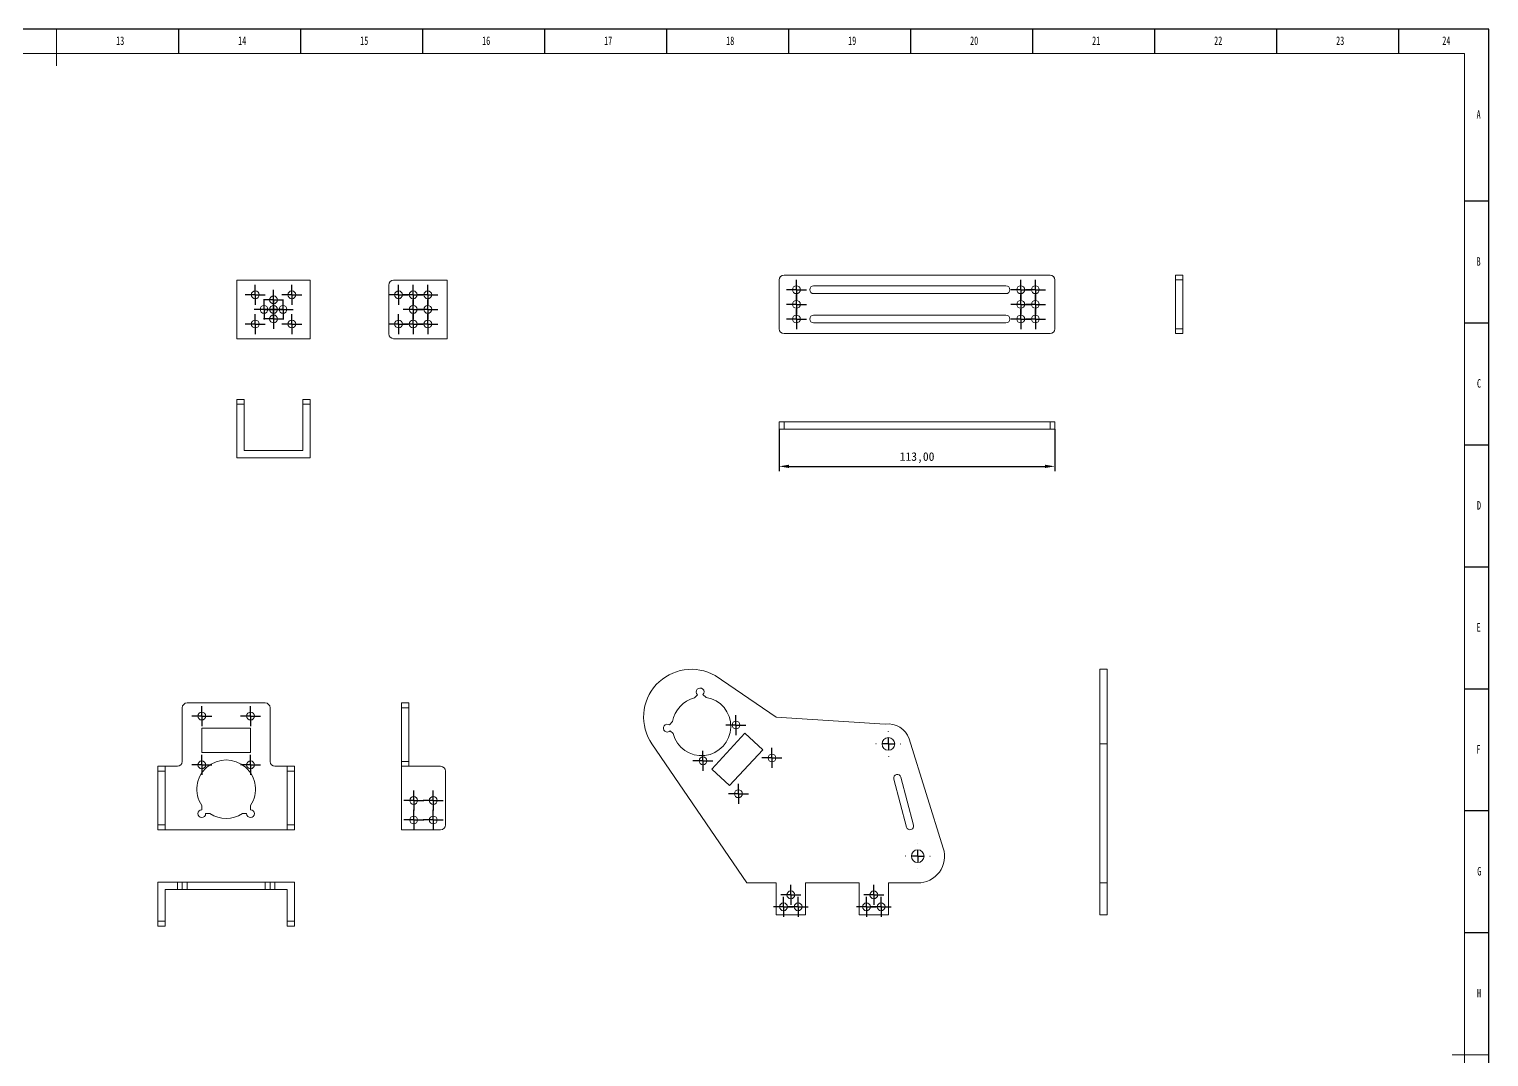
# Model space of a CAD drawing. Header units: millimetres. Extents: x 0 to 1189, y 0 to 841.
# Drawn here: x 591 to 1189, y 420 to 841 of the extents above; entities that cross this region are included whole.
import ezdxf

# ---------------------------------------------------------------- set-up
doc = ezdxf.new("R2010")
doc.units = ezdxf.units.MM
doc.header["$PDSIZE"] = -1
doc.layers.add('10', color=7, linetype='Continuous')
doc.layers.add('5', color=7, linetype='Continuous')
doc.styles.add('SLDTEXTSTYLE5', font='TXT', dxfattribs={"width": 0.7})
doc.dimstyles.new('ISO-25', dxfattribs={"dimtxt": 2.5, "dimasz": 2.5, "dimexe": 1.25, "dimexo": 0.625, "dimtad": 1, "dimtxsty": 'Standard', "dimcen": 2.5, "dimadec": 0, "dimazin": 0, "dimtfac": 1, "dimtmove": 0, "dimatfit": 3, "dimfxl": 1, "dimarcsym": 0})

# ---------------------------------------------------------------- blocks, each defined once
blk = doc.blocks.new('SW_CENTERMARKSYMBOL_22')
at = {"layer": '10', "color": 0}
for p, q in [((-2.5, 0), (-4.1, 0)), ((0, 0), (-2.5, 0)), ((0, 2.5), (0, 4.1)), ((0, 0), (0, 2.5)), ((0, 0), (0, -2.5)), ((0, 0), (2.5, 0)), ((2.5, 0), (4.1, 0)), ((0, -2.5), (0, -4.1))]:
    blk.add_line(p, q, dxfattribs=at)
blk = doc.blocks.new('SW_CENTERMARKSYMBOL_23')
at = {"layer": '10', "color": 0}
for p, q in [((-2.5, 0), (-4.1, 0)), ((0, 0), (-2.5, 0)), ((0, 2.5), (0, 4.1)), ((0, 0), (0, 2.5)), ((0, 0), (0, -2.5)), ((0, 0), (2.5, 0)), ((2.5, 0), (4.1, 0)), ((0, -2.5), (0, -4.1))]:
    blk.add_line(p, q, dxfattribs=at)
blk = doc.blocks.new('SW_CENTERMARKSYMBOL_24')
at = {"layer": '10', "color": 0}
for p, q in [((-2.5, 0), (-4.1, 0)), ((0, 0), (-2.5, 0)), ((0, 2.5), (0, 4.1)), ((0, 0), (0, 2.5)), ((0, 0), (0, -2.5)), ((0, 0), (2.5, 0)), ((2.5, 0), (4.1, 0)), ((0, -2.5), (0, -4.1))]:
    blk.add_line(p, q, dxfattribs=at)
blk = doc.blocks.new('SW_CENTERMARKSYMBOL_25')
at = {"layer": '10', "color": 0}
for p, q in [((-2.5, 0), (-4.1, 0)), ((0, 0), (-2.5, 0)), ((0, 2.5), (0, 4.1)), ((0, 0), (0, 2.5)), ((0, 0), (0, -2.5)), ((0, 0), (2.5, 0)), ((2.5, 0), (4.1, 0)), ((0, -2.5), (0, -4.1))]:
    blk.add_line(p, q, dxfattribs=at)
blk = doc.blocks.new('SW_CENTERMARKSYMBOL_26')
at = {"layer": '10', "color": 0}
for p, q in [((-2.5, 0), (-4.1, 0)), ((0, 0), (-2.5, 0)), ((0, 2.5), (0, 4.1)), ((0, 0), (0, 2.5)), ((0, 0), (0, -2.5)), ((0, 0), (2.5, 0)), ((2.5, 0), (4.1, 0)), ((0, -2.5), (0, -4.1))]:
    blk.add_line(p, q, dxfattribs=at)
blk = doc.blocks.new('SW_CENTERMARKSYMBOL_27')
at = {"layer": '10', "color": 0}
for p, q in [((-2.5, 0), (-4.1, 0)), ((0, 0), (-2.5, 0)), ((0, 2.5), (0, 4.1)), ((0, 0), (0, 2.5)), ((0, 0), (0, -2.5)), ((0, 0), (2.5, 0)), ((2.5, 0), (4.1, 0)), ((0, -2.5), (0, -4.1))]:
    blk.add_line(p, q, dxfattribs=at)
blk = doc.blocks.new('SW_CENTERMARKSYMBOL_28')
at = {"layer": '10', "color": 0}
for p, q in [((-2.5, 0), (-4.1, 0)), ((0, 0), (-2.5, 0)), ((0, 2.5), (0, 4.1)), ((0, 0), (0, 2.5)), ((0, 0), (0, -2.5)), ((0, 0), (2.5, 0)), ((2.5, 0), (4.1, 0)), ((0, -2.5), (0, -4.1))]:
    blk.add_line(p, q, dxfattribs=at)
blk = doc.blocks.new('SW_CENTERMARKSYMBOL_29')
at = {"layer": '10', "color": 0}
for p, q in [((-2.5, 0), (-4.1, 0)), ((0, 0), (-2.5, 0)), ((0, 2.5), (0, 4.1)), ((0, 0), (0, 2.5)), ((0, 0), (0, -2.5)), ((0, 0), (2.5, 0)), ((2.5, 0), (4.1, 0)), ((0, -2.5), (0, -4.1))]:
    blk.add_line(p, q, dxfattribs=at)
blk = doc.blocks.new('SW_CENTERMARKSYMBOL_30')
at = {"layer": '10', "color": 0}
for p, q in [((-2.5, 0), (-4.1, 0)), ((0, 0), (-2.5, 0)), ((0, 2.5), (0, 4.1)), ((0, 0), (0, 2.5)), ((0, 0), (0, -2.5)), ((0, 0), (2.5, 0)), ((2.5, 0), (4.1, 0)), ((0, -2.5), (0, -4.1))]:
    blk.add_line(p, q, dxfattribs=at)
blk = doc.blocks.new('SW_CENTERMARKSYMBOL_31')
at = {"layer": '10', "color": 0}
for p, q in [((-2.5, 0), (-4.1, 0)), ((0, 0), (-2.5, 0)), ((0, 2.5), (0, 4.1)), ((0, 0), (0, 2.5)), ((0, 0), (0, -2.5)), ((0, 0), (2.5, 0)), ((2.5, 0), (4.1, 0)), ((0, -2.5), (0, -4.1))]:
    blk.add_line(p, q, dxfattribs=at)
blk = doc.blocks.new('SW_CENTERMARKSYMBOL_32')
at = {"layer": '10', "color": 0}
for p, q in [((-2.5, 0), (-4.1, 0)), ((0, 0), (-2.5, 0)), ((0, 2.5), (0, 4.1)), ((0, 0), (0, 2.5)), ((0, 0), (0, -2.5)), ((0, 0), (2.5, 0)), ((2.5, 0), (4.1, 0)), ((0, -2.5), (0, -4.1))]:
    blk.add_line(p, q, dxfattribs=at)
blk = doc.blocks.new('SW_CENTERMARKSYMBOL_33')
at = {"layer": '10', "color": 0}
for p, q in [((-2.5, 0), (-4.1, 0)), ((0, 0), (-2.5, 0)), ((0, 2.5), (0, 4.1)), ((0, 0), (0, 2.5)), ((0, 0), (0, -2.5)), ((0, 0), (2.5, 0)), ((2.5, 0), (4.1, 0)), ((0, -2.5), (0, -4.1))]:
    blk.add_line(p, q, dxfattribs=at)
blk = doc.blocks.new('SW_CENTERMARKSYMBOL_34')
at = {"layer": '10', "color": 0}
for p, q in [((-2.5, 0), (-4.1, 0)), ((0, 0), (-2.5, 0)), ((0, 2.5), (0, 4.1)), ((0, 0), (0, 2.5)), ((0, 0), (0, -2.5)), ((0, 0), (2.5, 0)), ((2.5, 0), (4.1, 0)), ((0, -2.5), (0, -4.1))]:
    blk.add_line(p, q, dxfattribs=at)
blk = doc.blocks.new('SW_CENTERMARKSYMBOL_35')
at = {"layer": '10', "color": 0}
for p, q in [((-2.5, 0), (-4.1, 0)), ((0, 0), (-2.5, 0)), ((0, 2.5), (0, 4.1)), ((0, 0), (0, 2.5)), ((0, 0), (0, -2.5)), ((0, 0), (2.5, 0)), ((2.5, 0), (4.1, 0)), ((0, -2.5), (0, -4.1))]:
    blk.add_line(p, q, dxfattribs=at)
blk = doc.blocks.new('SW_CENTERMARKSYMBOL_36')
at = {"layer": '10', "color": 0}
for p, q in [((-2.5, 0), (-4.1, 0)), ((0, 0), (-2.5, 0)), ((0, 2.5), (0, 4.1)), ((0, 0), (0, 2.5)), ((0, 0), (0, -2.5)), ((0, 0), (2.5, 0)), ((2.5, 0), (4.1, 0)), ((0, -2.5), (0, -4.1))]:
    blk.add_line(p, q, dxfattribs=at)
blk = doc.blocks.new('SW_CENTERMARKSYMBOL_37')
at = {"layer": '10', "color": 0}
for p, q in [((-2.5, 0), (-4.1, 0)), ((0, 0), (-2.5, 0)), ((0, 2.5), (0, 4.1)), ((0, 0), (0, 2.5)), ((0, 0), (0, -2.5)), ((0, 0), (2.5, 0)), ((2.5, 0), (4.1, 0)), ((0, -2.5), (0, -4.1))]:
    blk.add_line(p, q, dxfattribs=at)
blk = doc.blocks.new('SW_CENTERMARKSYMBOL_38')
at = {"layer": '10', "color": 0}
for p, q in [((-2.5, 0), (-4.1, 0)), ((0, 0), (-2.5, 0)), ((0, 2.5), (0, 4.1)), ((0, 0), (0, 2.5)), ((0, 0), (0, -2.5)), ((0, 0), (2.5, 0)), ((2.5, 0), (4.1, 0)), ((0, -2.5), (0, -4.1))]:
    blk.add_line(p, q, dxfattribs=at)
blk = doc.blocks.new('SW_CENTERMARKSYMBOL_39')
at = {"layer": '10', "color": 0}
for p, q in [((-2.5, 0), (-4.1, 0)), ((0, 0), (-2.5, 0)), ((0, 2.5), (0, 4.1)), ((0, 0), (0, 2.5)), ((0, 0), (0, -2.5)), ((0, 0), (2.5, 0)), ((2.5, 0), (4.1, 0)), ((0, -2.5), (0, -4.1))]:
    blk.add_line(p, q, dxfattribs=at)
blk = doc.blocks.new('SW_CENTERMARKSYMBOL_40')
at = {"layer": '10', "color": 0}
for p, q in [((-2.5, 0), (-4.1, 0)), ((0, 0), (-2.5, 0)), ((0, 2.5), (0, 4.1)), ((0, 0), (0, 2.5)), ((0, 0), (0, -2.5)), ((0, 0), (2.5, 0)), ((2.5, 0), (4.1, 0)), ((0, -2.5), (0, -4.1))]:
    blk.add_line(p, q, dxfattribs=at)
blk = doc.blocks.new('SW_CENTERMARKSYMBOL_41')
at = {"layer": '10', "color": 0}
for p, q in [((-2.5, 0), (-4.1, 0)), ((0, 0), (-2.5, 0)), ((0, 2.5), (0, 4.1)), ((0, 0), (0, 2.5)), ((0, 0), (0, -2.5)), ((0, 0), (2.5, 0)), ((2.5, 0), (4.1, 0)), ((0, -2.5), (0, -4.1))]:
    blk.add_line(p, q, dxfattribs=at)
blk = doc.blocks.new('SW_CENTERMARKSYMBOL_42')
at = {"layer": '10', "color": 0}
for p, q in [((-2.5, 0), (-4.1, 0)), ((0, 0), (-2.5, 0)), ((0, 2.5), (0, 4.1)), ((0, 0), (0, 2.5)), ((0, 0), (0, -2.5)), ((0, 0), (2.5, 0)), ((2.5, 0), (4.1, 0)), ((0, -2.5), (0, -4.1))]:
    blk.add_line(p, q, dxfattribs=at)
blk = doc.blocks.new('SW_CENTERMARKSYMBOL_43')
at = {"layer": '10', "color": 0}
for p, q in [((-2.5, 0), (-4.1, 0)), ((0, 0), (-2.5, 0)), ((0, 2.5), (0, 4.1)), ((0, 0), (0, 2.5)), ((0, 0), (0, -2.5)), ((0, 0), (2.5, 0)), ((2.5, 0), (4.1, 0)), ((0, -2.5), (0, -4.1))]:
    blk.add_line(p, q, dxfattribs=at)
blk = doc.blocks.new('SW_CENTERMARKSYMBOL_44')
at = {"layer": '10', "color": 0}
for p, q in [((-2.5, 0), (-4.1, 0)), ((0, 0), (-2.5, 0)), ((0, 2.5), (0, 4.1)), ((0, 0), (0, 2.5)), ((0, 0), (0, -2.5)), ((0, 0), (2.5, 0)), ((2.5, 0), (4.1, 0)), ((0, -2.5), (0, -4.1))]:
    blk.add_line(p, q, dxfattribs=at)
blk = doc.blocks.new('SW_CENTERMARKSYMBOL_45')
at = {"layer": '10', "color": 0}
for p, q in [((-2.5, 0), (-4.1, 0)), ((0, 0), (-2.5, 0)), ((0, 2.5), (0, 4.1)), ((0, 0), (0, 2.5)), ((0, 0), (0, -2.5)), ((0, 0), (2.5, 0)), ((2.5, 0), (4.1, 0)), ((0, -2.5), (0, -4.1))]:
    blk.add_line(p, q, dxfattribs=at)
blk = doc.blocks.new('SW_CENTERMARKSYMBOL_46')
at = {"layer": '10', "color": 0}
for p, q in [((-2.5, 0), (-4.1, 0)), ((0, 0), (-2.5, 0)), ((0, 2.5), (0, 4.1)), ((0, 0), (0, 2.5)), ((0, 0), (0, -2.5)), ((0, 0), (2.5, 0)), ((2.5, 0), (4.1, 0)), ((0, -2.5), (0, -4.1))]:
    blk.add_line(p, q, dxfattribs=at)
blk = doc.blocks.new('SW_CENTERMARKSYMBOL_47')
at = {"layer": '10', "color": 0}
for p, q in [((-2.5, 0), (-4.1, 0)), ((0, 0), (-2.5, 0)), ((0, 2.5), (0, 4.1)), ((0, 0), (0, 2.5)), ((0, 0), (0, -2.5)), ((0, 0), (2.5, 0)), ((2.5, 0), (4.1, 0)), ((0, -2.5), (0, -4.1))]:
    blk.add_line(p, q, dxfattribs=at)
blk = doc.blocks.new('SW_CENTERMARKSYMBOL_69')
at = {"layer": '10', "color": 0}
for p, q in [((-2.5, 0), (-4.1, 0)), ((0, 0), (-2.5, 0)), ((0, 2.5), (0, 4.1)), ((0, 0), (0, 2.5)), ((0, 0), (0, -2.5)), ((0, 0), (2.5, 0)), ((2.5, 0), (4.1, 0)), ((0, -2.5), (0, -4.1))]:
    blk.add_line(p, q, dxfattribs=at)
blk = doc.blocks.new('SW_CENTERMARKSYMBOL_70')
at = {"layer": '10', "color": 0}
for p, q in [((-2.5, 0), (-4.1, 0)), ((0, 0), (-2.5, 0)), ((0, 2.5), (0, 4.1)), ((0, 0), (0, 2.5)), ((0, 0), (0, -2.5)), ((0, 0), (2.5, 0)), ((2.5, 0), (4.1, 0)), ((0, -2.5), (0, -4.1))]:
    blk.add_line(p, q, dxfattribs=at)
blk = doc.blocks.new('SW_CENTERMARKSYMBOL_71')
at = {"layer": '10', "color": 0}
for p, q in [((-2.5, 0), (-4.1, 0)), ((0, 0), (-2.5, 0)), ((0, 2.5), (0, 4.1)), ((0, 0), (0, 2.5)), ((0, 0), (0, -2.5)), ((0, 0), (2.5, 0)), ((2.5, 0), (4.1, 0)), ((0, -2.5), (0, -4.1))]:
    blk.add_line(p, q, dxfattribs=at)
blk = doc.blocks.new('SW_CENTERMARKSYMBOL_72')
at = {"layer": '10', "color": 0}
for p, q in [((-2.5, 0), (-4.1, 0)), ((0, 0), (-2.5, 0)), ((0, 2.5), (0, 4.1)), ((0, 0), (0, 2.5)), ((0, 0), (0, -2.5)), ((0, 0), (2.5, 0)), ((2.5, 0), (4.1, 0)), ((0, -2.5), (0, -4.1))]:
    blk.add_line(p, q, dxfattribs=at)
blk = doc.blocks.new('SW_CENTERMARKSYMBOL_73')
at = {"layer": '10', "color": 0}
for p, q in [((-2.5, 0), (-4.1, 0)), ((0, 0), (-2.5, 0)), ((0, 2.5), (0, 4.1)), ((0, 0), (0, 2.5)), ((0, 0), (0, -2.5)), ((0, 0), (2.5, 0)), ((2.5, 0), (4.1, 0)), ((0, -2.5), (0, -4.1))]:
    blk.add_line(p, q, dxfattribs=at)
blk = doc.blocks.new('SW_CENTERMARKSYMBOL_74')
at = {"layer": '10', "color": 0}
for p, q in [((-2.5, 0), (-4.1, 0)), ((0, 0), (-2.5, 0)), ((0, 2.5), (0, 4.1)), ((0, 0), (0, 2.5)), ((0, 0), (0, -2.5)), ((0, 0), (2.5, 0)), ((2.5, 0), (4.1, 0)), ((0, -2.5), (0, -4.1))]:
    blk.add_line(p, q, dxfattribs=at)
blk = doc.blocks.new('SW_CENTERMARKSYMBOL_75')
at = {"layer": '10', "color": 0}
for p, q in [((-2.5, 0), (-4.1, 0)), ((0, 0), (-2.5, 0)), ((0, 2.5), (0, 4.1)), ((0, 0), (0, 2.5)), ((0, 0), (0, -2.5)), ((0, 0), (2.5, 0)), ((2.5, 0), (4.1, 0)), ((0, -2.5), (0, -4.1))]:
    blk.add_line(p, q, dxfattribs=at)
blk = doc.blocks.new('SW_CENTERMARKSYMBOL_76')
at = {"layer": '10', "color": 0}
for p, q in [((-2.5, 0), (-4.1, 0)), ((0, 0), (-2.5, 0)), ((0, 2.5), (0, 4.1)), ((0, 0), (0, 2.5)), ((0, 0), (0, -2.5)), ((0, 0), (2.5, 0)), ((2.5, 0), (4.1, 0)), ((0, -2.5), (0, -4.1))]:
    blk.add_line(p, q, dxfattribs=at)
blk = doc.blocks.new('SW_CENTERMARKSYMBOL_77')
at = {"layer": '10', "color": 0}
for p, q in [((-5, 0), (-5.1, 0)), ((0, 0), (-2.5, 0)), ((0, 5), (0, 5.1)), ((0, 0), (0, 2.5)), ((0, 0), (0, -2.5)), ((0, 0), (2.5, 0)), ((5, 0), (5.1, 0)), ((0, -5), (0, -5.1))]:
    blk.add_line(p, q, dxfattribs=at)
blk = doc.blocks.new('SW_CENTERMARKSYMBOL_78')
at = {"layer": '10', "color": 0}
for p, q in [((-2.5, 0), (-4.1, 0)), ((0, 0), (-2.5, 0)), ((0, 2.5), (0, 4.1)), ((0, 0), (0, 2.5)), ((0, 0), (0, -2.5)), ((0, 0), (2.5, 0)), ((2.5, 0), (4.1, 0)), ((0, -2.5), (0, -4.1))]:
    blk.add_line(p, q, dxfattribs=at)
blk = doc.blocks.new('SW_CENTERMARKSYMBOL_79')
at = {"layer": '10', "color": 0}
for p, q in [((-2.5, 0), (-4.1, 0)), ((0, 0), (-2.5, 0)), ((0, 2.5), (0, 4.1)), ((0, 0), (0, 2.5)), ((0, 0), (0, -2.5)), ((0, 0), (2.5, 0)), ((2.5, 0), (4.1, 0)), ((0, -2.5), (0, -4.1))]:
    blk.add_line(p, q, dxfattribs=at)
blk = doc.blocks.new('SW_CENTERMARKSYMBOL_80')
at = {"layer": '10', "color": 0}
for p, q in [((-2.5, 0), (-4.1, 0)), ((0, 0), (-2.5, 0)), ((0, 2.5), (0, 4.1)), ((0, 0), (0, 2.5)), ((0, 0), (0, -2.5)), ((0, 0), (2.5, 0)), ((2.5, 0), (4.1, 0)), ((0, -2.5), (0, -4.1))]:
    blk.add_line(p, q, dxfattribs=at)
blk = doc.blocks.new('SW_CENTERMARKSYMBOL_81')
at = {"layer": '10', "color": 0}
for p, q in [((-2.5, 0), (-4.1, 0)), ((0, 0), (-2.5, 0)), ((0, 2.5), (0, 4.1)), ((0, 0), (0, 2.5)), ((0, 0), (0, -2.5)), ((0, 0), (2.5, 0)), ((2.5, 0), (4.1, 0)), ((0, -2.5), (0, -4.1))]:
    blk.add_line(p, q, dxfattribs=at)
blk = doc.blocks.new('SW_CENTERMARKSYMBOL_82')
at = {"layer": '10', "color": 0}
for p, q in [((-2.5, 0), (-4.1, 0)), ((0, 0), (-2.5, 0)), ((0, 2.5), (0, 4.1)), ((0, 0), (0, 2.5)), ((0, 0), (0, -2.5)), ((0, 0), (2.5, 0)), ((2.5, 0), (4.1, 0)), ((0, -2.5), (0, -4.1))]:
    blk.add_line(p, q, dxfattribs=at)
blk = doc.blocks.new('SW_CENTERMARKSYMBOL_83')
at = {"layer": '10', "color": 0}
for p, q in [((-5, 0), (-5.1, 0)), ((0, 0), (-2.5, 0)), ((0, 5), (0, 5.1)), ((0, 0), (0, 2.5)), ((0, 0), (0, -2.5)), ((0, 0), (2.5, 0)), ((5, 0), (5.1, 0)), ((0, -5), (0, -5.1))]:
    blk.add_line(p, q, dxfattribs=at)
blk = doc.blocks.new('SW_CENTERMARKSYMBOL_84')
at = {"layer": '10', "color": 0}
for p, q in [((-2.5, 0), (-4.1, 0)), ((0, 0), (-2.5, 0)), ((0, 2.5), (0, 4.1)), ((0, 0), (0, 2.5)), ((0, 0), (0, -2.5)), ((0, 0), (2.5, 0)), ((2.5, 0), (4.1, 0)), ((0, -2.5), (0, -4.1))]:
    blk.add_line(p, q, dxfattribs=at)
blk = doc.blocks.new('SW_CENTERMARKSYMBOL_85')
at = {"layer": '10', "color": 0}
for p, q in [((-2.5, 0), (-4.1, 0)), ((0, 0), (-2.5, 0)), ((0, 2.5), (0, 4.1)), ((0, 0), (0, 2.5)), ((0, 0), (0, -2.5)), ((0, 0), (2.5, 0)), ((2.5, 0), (4.1, 0)), ((0, -2.5), (0, -4.1))]:
    blk.add_line(p, q, dxfattribs=at)
blk = doc.blocks.new('SW_CENTERMARKSYMBOL_86')
at = {"layer": '10', "color": 0}
for p, q in [((-2.5, 0), (-4.1, 0)), ((0, 0), (-2.5, 0)), ((0, 2.5), (0, 4.1)), ((0, 0), (0, 2.5)), ((0, 0), (0, -2.5)), ((0, 0), (2.5, 0)), ((2.5, 0), (4.1, 0)), ((0, -2.5), (0, -4.1))]:
    blk.add_line(p, q, dxfattribs=at)
blk = doc.blocks.new('SW_CENTERMARKSYMBOL_87')
at = {"layer": '10', "color": 0}
for p, q in [((-2.5, 0), (-4.1, 0)), ((0, 0), (-2.5, 0)), ((0, 2.5), (0, 4.1)), ((0, 0), (0, 2.5)), ((0, 0), (0, -2.5)), ((0, 0), (2.5, 0)), ((2.5, 0), (4.1, 0)), ((0, -2.5), (0, -4.1))]:
    blk.add_line(p, q, dxfattribs=at)
blk = doc.blocks.new('SW_CENTERMARKSYMBOL_88')
at = {"layer": '10', "color": 0}
for p, q in [((-2.5, 0), (-4.1, 0)), ((0, 0), (-2.5, 0)), ((0, 2.5), (0, 4.1)), ((0, 0), (0, 2.5)), ((0, 0), (0, -2.5)), ((0, 0), (2.5, 0)), ((2.5, 0), (4.1, 0)), ((0, -2.5), (0, -4.1))]:
    blk.add_line(p, q, dxfattribs=at)
blk = doc.blocks.new('*D134')
at = {"color": 0, "lineweight": -2}
for p, q in [((898.17, 677.01), (898.17, 659.77)), ((1011.17, 677.01), (1011.17, 659.77)), ((902.25, 661.77), (1007.09, 661.77))]:
    blk.add_line(p, q, dxfattribs=at)
at = {"color": 0}
for points in [[(902.25, 662.45), (902.25, 661.09), (898.17, 661.77)], [(1007.09, 662.45), (1007.09, 661.09), (1011.17, 661.77)]]:
    blk.add_solid(points, dxfattribs=at)
at = {"layer": 'Defpoints', "color": 0}
for p in [(898.17, 677.01), (1011.17, 677.01), (1011.17, 661.77)]:
    blk.add_point(p, dxfattribs=at)
at = {"color": 0, "insert": (954.67, 665.34), "char_height": 3.5, "attachment_point": 5}
blk.add_mtext('113,00', dxfattribs=at)

msp = doc.modelspace()

# ---------------------------------------------------------------- linework, layer by layer
at = {"color": 7, "linetype": 'Continuous', "lineweight": 15}
for p, q in [((705.94, 738.117), (675.94, 738.117)), ((675.94, 738.117), (675.94, 714.117)), ((705.94, 714.117), (705.94, 738.117)), ((738.166, 736.117), (738.166, 716.117)), ((762.166, 738.117), (740.166, 738.117)), ((762.166, 738.117), (762.166, 714.117)), ((898.173, 718.179), (898.173, 738.179)), ((900.173, 740.179), (1009.173, 740.179)), ((1011.173, 718.179), (1011.173, 738.179)), ((1060.555, 738.179), (1060.555, 740.179)), ((1060.555, 740.179), (1063.555, 740.179)), ((1063.555, 738.179), (1060.555, 738.179)), ((1060.555, 718.179), (1060.555, 738.179)), ((1063.555, 740.179), (1063.555, 738.179)), ((1063.555, 718.179), (1063.555, 738.179)), ((912.298, 735.779), (991.11, 735.779)), ((991.11, 732.579), (912.298, 732.579)), ((912.298, 723.779), (991.11, 723.779)), ((991.11, 720.579), (912.298, 720.579)), ((1060.555, 718.179), (1063.555, 718.179)), ((1060.555, 716.179), (1060.555, 718.179)), ((1063.555, 718.179), (1063.555, 716.179)), ((675.94, 714.117), (705.94, 714.117)), ((762.166, 714.117), (740.166, 714.117)), ((900.173, 716.179), (1009.173, 716.179)), ((1063.555, 716.179), (1060.555, 716.179)), ((675.94, 687.217), (675.94, 689.217)), ((675.94, 689.217), (678.94, 689.217)), ((678.94, 689.217), (678.94, 687.217)), ((702.94, 687.217), (702.94, 689.217)), ((702.94, 689.217), (705.94, 689.217)), ((705.94, 689.217), (705.94, 687.217)), ((678.94, 687.217), (675.94, 687.217)), ((675.94, 665.217), (675.94, 687.217)), ((678.94, 687.217), (678.94, 668.217)), ((705.94, 687.217), (702.94, 687.217)), ((702.94, 687.217), (702.94, 668.217)), ((705.94, 665.217), (705.94, 687.217)), ((898.173, 677.013), (898.173, 680.013)), ((898.173, 680.013), (900.173, 680.013)), ((900.173, 677.013), (898.173, 677.013)), ((900.173, 680.013), (900.173, 677.013)), ((900.173, 680.013), (1009.173, 680.013)), ((900.173, 677.013), (1009.173, 677.013)), ((1009.173, 677.013), (1009.173, 680.013)), ((1009.173, 680.013), (1011.173, 680.013)), ((1011.173, 677.013), (1009.173, 677.013)), ((1011.173, 680.013), (1011.173, 677.013)), ((705.94, 665.217), (675.94, 665.217)), ((702.94, 668.217), (678.94, 668.217)), ((896.941, 559.004), (871.932, 575.968)), ((1032.647, 578.57), (1029.647, 578.57)), ((1029.647, 578.57), (1029.647, 547.972)), ((1032.647, 578.57), (1032.647, 547.972)), ((653.523, 540.801), (653.523, 562.801)), ((655.523, 564.801), (687.523, 564.801)), ((689.523, 540.801), (689.523, 562.801)), ((743.393, 564.801), (746.393, 564.801)), ((743.393, 562.801), (743.393, 564.801)), ((746.393, 562.801), (743.393, 562.801)), ((743.393, 540.801), (743.393, 562.801)), ((746.393, 564.801), (746.393, 562.801)), ((746.393, 540.801), (746.393, 562.801)), ((864.684, 568.135), (863.489, 566.844)), ((866.945, 568.223), (868.221, 567.042)), ((854.505, 557.136), (853.238, 555.767)), ((896.941, 559.004), (941.65, 556.06)), ((661.523, 544.401), (661.523, 554.401)), ((681.523, 554.401), (661.523, 554.401)), ((681.523, 544.401), (681.523, 554.401)), ((853.526, 553.391), (854.697, 552.307)), ((884.106, 552.342), (870.522, 537.663)), ((884.106, 552.342), (891.436, 545.559)), ((661.523, 544.401), (681.523, 544.401)), ((884.941, 490.972), (846.024, 547.972)), ((877.852, 530.879), (891.436, 545.559)), ((951.408, 550.04), (965.438, 505.261)), ((1032.647, 547.972), (1029.647, 547.972)), ((1029.647, 490.972), (1029.647, 547.972)), ((1032.647, 490.972), (1032.647, 547.972)), ((643.523, 536.801), (643.523, 538.801)), ((643.523, 538.801), (646.523, 538.801)), ((646.523, 538.801), (646.523, 536.801)), ((646.523, 538.801), (651.523, 538.801)), ((691.523, 538.801), (696.523, 538.801)), ((696.523, 538.801), (699.523, 538.801)), ((696.523, 536.801), (696.523, 538.801)), ((699.523, 538.801), (699.523, 536.801)), ((743.393, 540.801), (746.393, 540.801)), ((743.393, 538.801), (743.393, 540.801)), ((743.393, 512.801), (743.393, 538.801)), ((759.393, 538.801), (743.393, 538.801)), ((746.393, 540.801), (746.393, 538.801)), ((646.523, 536.801), (643.523, 536.801)), ((643.523, 536.801), (643.523, 514.801)), ((646.523, 514.801), (646.523, 536.801)), ((699.523, 536.801), (696.523, 536.801)), ((696.523, 536.801), (696.523, 514.801)), ((699.523, 514.801), (699.523, 536.801)), ((761.393, 536.801), (761.393, 514.801)), ((870.522, 537.663), (877.852, 530.879)), ((945.159, 533.577), (950.301, 513.921)), ((948.061, 534.336), (953.204, 514.681)), ((661.523, 521.001), (661.523, 522.767)), ((681.523, 521.001), (681.523, 522.767)), ((643.523, 514.801), (646.523, 514.801)), ((643.523, 512.801), (643.523, 514.801)), ((646.523, 514.801), (646.523, 512.801)), ((664.89, 519.401), (663.123, 519.401)), ((678.156, 519.401), (679.923, 519.401)), ((696.523, 514.801), (699.523, 514.801)), ((696.523, 512.801), (696.523, 514.801)), ((699.523, 514.801), (699.523, 512.801)), ((646.523, 512.801), (643.523, 512.801)), ((646.523, 512.801), (696.523, 512.801)), ((699.523, 512.801), (696.523, 512.801)), ((759.393, 512.801), (743.393, 512.801)), ((643.523, 475.262), (643.523, 491.262)), ((643.523, 491.262), (651.523, 491.262)), ((651.523, 488.262), (651.523, 491.262)), ((651.523, 491.262), (653.523, 491.262)), ((653.523, 488.262), (653.523, 491.262)), ((653.523, 491.262), (655.523, 491.262)), ((655.523, 491.262), (655.523, 488.262)), ((655.523, 491.262), (687.523, 491.262)), ((687.523, 488.262), (687.523, 491.262)), ((687.523, 491.262), (689.523, 491.262)), ((689.523, 491.262), (689.523, 488.262)), ((689.523, 491.262), (691.523, 491.262)), ((691.523, 491.262), (691.523, 488.262)), ((691.523, 491.262), (699.523, 491.262)), ((699.523, 475.262), (699.523, 491.262)), ((884.941, 490.972), (896.941, 490.972)), ((896.941, 490.972), (896.941, 477.972)), ((908.941, 490.972), (930.941, 490.972)), ((908.941, 490.972), (908.941, 477.972)), ((930.941, 477.972), (930.941, 490.972)), ((942.941, 490.972), (954.941, 490.972)), ((942.941, 490.972), (942.941, 477.972)), ((1032.647, 490.972), (1029.647, 490.972)), ((1029.647, 490.972), (1029.647, 477.972)), ((1032.647, 490.972), (1032.647, 477.972)), ((646.523, 475.262), (646.523, 488.262)), ((646.523, 488.262), (651.523, 488.262)), ((653.523, 488.262), (651.523, 488.262)), ((655.523, 488.262), (653.523, 488.262)), ((655.523, 488.262), (687.523, 488.262)), ((689.523, 488.262), (687.523, 488.262)), ((691.523, 488.262), (689.523, 488.262)), ((691.523, 488.262), (696.523, 488.262)), ((696.523, 475.262), (696.523, 488.262)), ((643.523, 475.262), (646.523, 475.262)), ((643.523, 473.262), (643.523, 475.262)), ((646.523, 473.262), (643.523, 473.262)), ((646.523, 475.262), (646.523, 473.262)), ((696.523, 475.262), (699.523, 475.262)), ((696.523, 473.262), (696.523, 475.262)), ((699.523, 473.262), (696.523, 473.262)), ((699.523, 475.262), (699.523, 473.262)), ((896.941, 477.972), (908.941, 477.972)), ((930.941, 477.972), (942.941, 477.972)), ((1032.647, 477.972), (1029.647, 477.972))]:
    msp.add_line(p, q, dxfattribs=at)
for centre, radius in [((683.44, 732.117), 1.6), ((690.94, 730.017), 1.6), ((698.44, 732.117), 1.6), ((742.166, 732.117), 1.6), ((748.166, 732.117), 1.6), ((754.166, 732.117), 1.6), ((905.235, 734.179), 1.6), ((997.173, 734.179), 1.6), ((1003.173, 734.179), 1.6), ((687.04, 726.117), 1.6), ((690.94, 726.117), 1.6), ((694.84, 726.117), 1.6), ((748.166, 726.117), 1.6), ((754.166, 726.117), 1.6), ((905.235, 728.179), 1.6), ((997.173, 728.179), 1.6), ((1003.173, 728.179), 1.6), ((683.44, 720.117), 1.6), ((690.94, 722.217), 1.6), ((698.44, 720.117), 1.6), ((742.166, 720.117), 1.6), ((748.166, 720.117), 1.6), ((754.166, 720.117), 1.6), ((905.235, 722.179), 1.6), ((997.173, 722.179), 1.6), ((1003.173, 722.179), 1.6), ((661.523, 559.401), 1.6), ((681.523, 559.401), 1.6), ((880.457, 555.728), 1.6), ((942.941, 547.972), 2.6), ((661.523, 539.401), 1.6), ((681.523, 539.401), 1.6), ((866.922, 541.069), 1.6), ((895.213, 542.227), 1.6), ((881.461, 527.558), 1.6), ((748.393, 524.801), 1.6), ((756.393, 524.801), 1.6), ((748.393, 516.801), 1.6), ((756.393, 516.801), 1.6), ((954.941, 501.972), 2.6), ((902.941, 486.097), 1.6), ((936.941, 486.097), 1.6), ((899.941, 481.222), 1.6), ((905.941, 481.222), 1.6), ((933.941, 481.222), 1.6), ((939.941, 481.222), 1.6)]:
    msp.add_circle(centre, radius, dxfattribs=at)
for centre, radius, start, end in [((740.166, 736.117), 2, 90, 180), ((900.173, 738.179), 2, 90, 180), ((1009.173, 738.179), 2, 0, 90), ((912.298, 734.179), 1.6, 90, 270), ((991.11, 734.179), 1.6, 270, 90), ((900.173, 718.179), 2, 180, 270), ((912.298, 722.179), 1.6, 90, 270), ((991.11, 722.179), 1.6, 270, 90), ((1009.173, 718.179), 2, 270, 0), ((740.166, 716.117), 2, 180, 270), ((862.183, 559.004), 19.566, 60.114643, 214.323492), ((865.77, 569.31), 1.6, 317.219067, 227.219067), ((655.523, 562.801), 2, 90, 180), ((687.523, 562.801), 2, 0, 90), ((866.346, 555.189), 12, 103.774189, 170.663945), ((866.346, 555.189), 12, 193.897995, 81.011156), ((852.327, 554.451), 1.6, 55.32729, 318.513173), ((943.058, 547.424), 8.75, 17.397549, 99.259521), ((651.523, 540.801), 2, 270, 0), ((671.523, 529.401), 12, 326.44269, 213.55731), ((691.523, 540.801), 2, 180, 270), ((759.393, 536.801), 2, 0, 90), ((946.61, 533.956), 1.5, 14.662377, 194.662377), ((661.523, 519.401), 1.6, 90, 0), ((681.523, 519.401), 1.6, 180, 90), ((671.523, 529.401), 12, 236.44269, 303.55731), ((759.393, 514.801), 2, 270, 0), ((951.753, 514.301), 1.5, 194.662377, 14.662377), ((954.941, 501.972), 11, 270, 17.397549)]:
    msp.add_arc(centre, radius, start, end, dxfattribs=at)
at = {"layer": '5', "color": 7}
for p, q in [((1189, 841), (0, 841)), ((1189, 0), (1189, 841))]:
    msp.add_line(p, q, dxfattribs=at)
at = {"layer": '5', "lineweight": 15}
for p, q in [((602, 841), (602, 826)), ((1189, 420.5), (1174, 420.5))]:
    msp.add_line(p, q, dxfattribs=at)
at = {"layer": '5'}
for p, q in [((652, 841), (652, 831.05)), ((702, 841), (702, 831.05)), ((752, 841), (752, 831.05)), ((802, 841), (802, 831.05)), ((852, 841), (852, 831.05)), ((902, 841), (902, 831.05)), ((952, 841), (952, 831.05)), ((1002, 841), (1002, 831.05)), ((1052, 841), (1052, 831.05)), ((1102, 841), (1102, 831.05)), ((1152, 841), (1152, 831.05)), ((1189, 770.5), (1179, 770.5)), ((1189, 720.5), (1179, 720.5)), ((1189, 670.5), (1179, 670.5)), ((1189, 620.5), (1179, 620.5)), ((1189, 570.5), (1179, 570.5)), ((1189, 520.5), (1179, 520.5)), ((1189, 470.5), (1179, 470.5))]:
    msp.add_line(p, q, dxfattribs=at)
at = {"layer": '5', "color": 7, "lineweight": 15}
for p, q in [((1179, 831.05), (25, 831.05)), ((1179, 10), (1179, 831.05))]:
    msp.add_line(p, q, dxfattribs=at)

# ---------------------------------------------------------------- block references
at = {"layer": '10'}
for name, p in [('SW_CENTERMARKSYMBOL_27', (683.44, 732.117)), ('SW_CENTERMARKSYMBOL_28', (698.44, 732.117)), ('SW_CENTERMARKSYMBOL_38', (742.166, 732.117)), ('SW_CENTERMARKSYMBOL_35', (748.166, 732.117)), ('SW_CENTERMARKSYMBOL_31', (754.166, 732.117)), ('SW_CENTERMARKSYMBOL_43', (905.235, 734.179)), ('SW_CENTERMARKSYMBOL_41', (997.173, 734.179)), ('SW_CENTERMARKSYMBOL_42', (1003.173, 734.179)), ('SW_CENTERMARKSYMBOL_25', (687.04, 726.117)), ('SW_CENTERMARKSYMBOL_24', (690.94, 730.017)), ('SW_CENTERMARKSYMBOL_22', (690.94, 726.117)), ('SW_CENTERMARKSYMBOL_23', (694.84, 726.117)), ('SW_CENTERMARKSYMBOL_32', (748.166, 726.117)), ('SW_CENTERMARKSYMBOL_34', (754.166, 726.117)), ('SW_CENTERMARKSYMBOL_44', (905.235, 728.179)), ('SW_CENTERMARKSYMBOL_46', (997.173, 728.179)), ('SW_CENTERMARKSYMBOL_45', (1003.173, 728.179)), ('SW_CENTERMARKSYMBOL_30', (683.44, 720.117)), ('SW_CENTERMARKSYMBOL_26', (690.94, 722.217)), ('SW_CENTERMARKSYMBOL_29', (698.44, 720.117)), ('SW_CENTERMARKSYMBOL_37', (742.166, 720.117)), ('SW_CENTERMARKSYMBOL_36', (748.166, 720.117)), ('SW_CENTERMARKSYMBOL_33', (754.166, 720.117)), ('SW_CENTERMARKSYMBOL_40', (905.235, 722.179)), ('SW_CENTERMARKSYMBOL_47', (997.173, 722.179)), ('SW_CENTERMARKSYMBOL_39', (1003.173, 722.179)), ('SW_CENTERMARKSYMBOL_70', (661.523, 559.401)), ('SW_CENTERMARKSYMBOL_72', (681.523, 559.401)), ('SW_CENTERMARKSYMBOL_87', (880.457, 555.728)), ('SW_CENTERMARKSYMBOL_83', (942.941, 547.972)), ('SW_CENTERMARKSYMBOL_84', (866.922, 541.069)), ('SW_CENTERMARKSYMBOL_85', (895.213, 542.227)), ('SW_CENTERMARKSYMBOL_71', (661.523, 539.401)), ('SW_CENTERMARKSYMBOL_69', (681.523, 539.401)), ('SW_CENTERMARKSYMBOL_73', (748.393, 524.801)), ('SW_CENTERMARKSYMBOL_76', (756.393, 524.801)), ('SW_CENTERMARKSYMBOL_86', (881.461, 527.558)), ('SW_CENTERMARKSYMBOL_75', (748.393, 516.801)), ('SW_CENTERMARKSYMBOL_74', (756.393, 516.801)), ('SW_CENTERMARKSYMBOL_77', (954.941, 501.972)), ('SW_CENTERMARKSYMBOL_88', (899.941, 481.222)), ('SW_CENTERMARKSYMBOL_79', (902.941, 486.097)), ('SW_CENTERMARKSYMBOL_78', (905.941, 481.222)), ('SW_CENTERMARKSYMBOL_80', (933.941, 481.222)), ('SW_CENTERMARKSYMBOL_82', (936.941, 486.097)), ('SW_CENTERMARKSYMBOL_81', (939.941, 481.222))]:
    msp.add_blockref(name, p, dxfattribs=at)

# ---------------------------------------------------------------- texts
at = {"layer": '10', "char_height": 3.5, "attachment_point": 2, "style": 'SLDTEXTSTYLE5'}
for s, insert in [('13', (628.089, 838.037)), ('14', (678.089, 838.037)), ('15', (728.089, 838.037)), ('16', (778.091, 838.037)), ('17', (828.091, 838.037)), ('18', (878.091, 838.037)), ('19', (928.091, 838.037)), ('20', (978.089, 838.037)), ('21', (1028.089, 838.037)), ('22', (1078.089, 838.037)), ('23', (1128.089, 838.037)), ('24', (1171.589, 838.037)), ('A', (1184.82, 807.787)), ('B', (1184.82, 747.537)), ('C', (1184.982, 697.537)), ('D', (1184.984, 647.537)), ('E', (1184.818, 597.537)), ('F', (1184.779, 547.537)), ('G', (1185.094, 497.537)), ('H', (1184.984, 447.537))]:
    msp.add_mtext(s, dxfattribs=dict(at, insert=insert))

# ---------------------------------------------------------------- dimensions: what is measured, and where the dimension line sits
dim = msp.add_linear_dim(base=(1011.173, 661.77), p1=(898.173, 677.013), p2=(1011.173, 677.013), dimstyle='ISO-25', override={"dimtxt": 3.5, "dimasz": 4.08, "dimexe": 2, "dimexo": 0, "dimgap": 1.524, "dimtih": 1, "dimtoh": 1, "dimzin": 0, "dimadec": 2, "dimtzin": 0})
dim.commit()
dim.dimension.update_dxf_attribs({"geometry": '*D134', "text_midpoint": (954.673, 665.336)})

doc.saveas('drawing.dxf')
